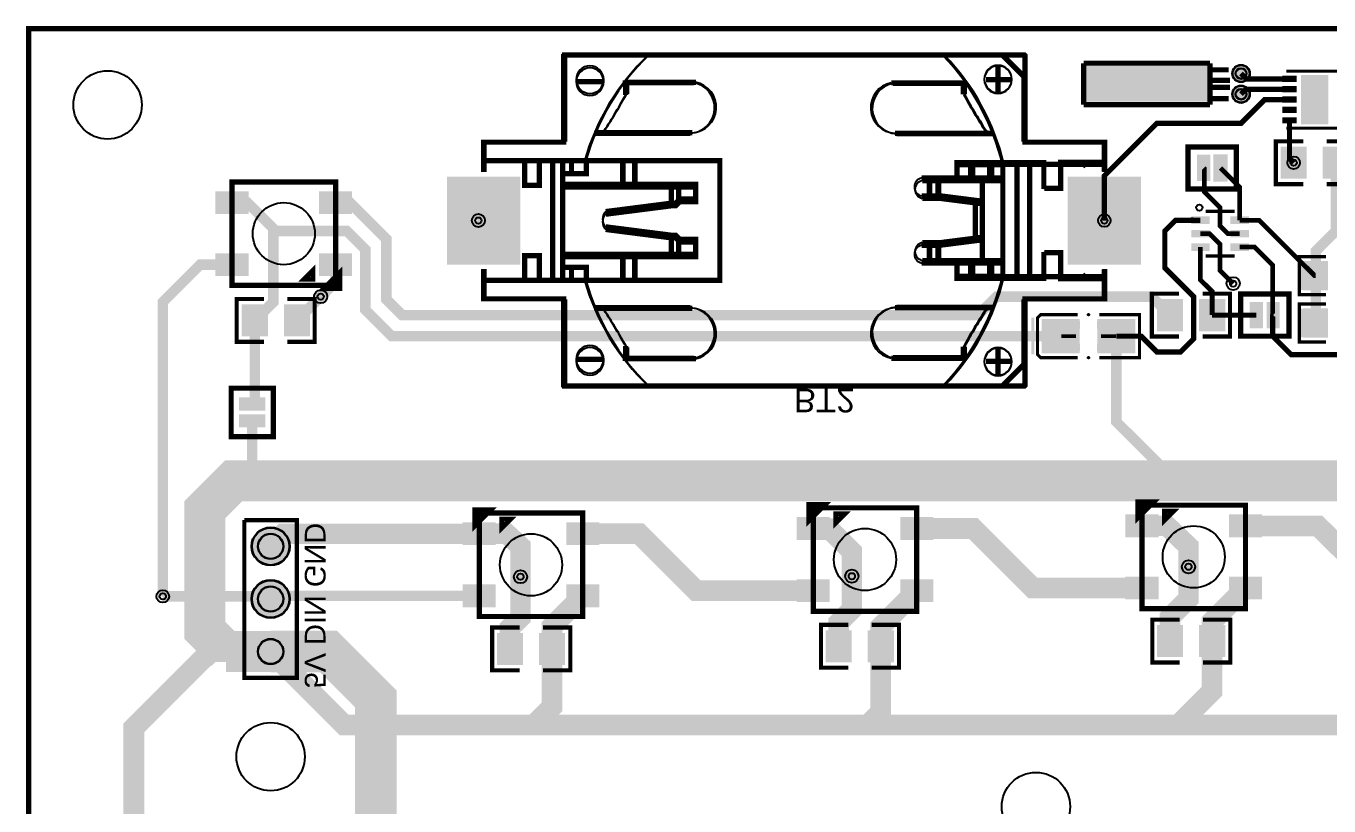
# Model space of a CAD drawing. Extents: x -5 to 8273, y -8273 to 5.
# Drawn here: x -5 to 2472, y -1479 to 5 of the extents above; entities that cross this region are included whole.
import ezdxf

# ---------------------------------------------------------------- set-up
doc = ezdxf.new("R2010")
doc.units = 9
for name, color, linetype, true_color in [('BoardOutLine', 7, 'Continuous', 0xff00ff), ('BottomLayer', 7, 'Continuous', 0x0000ff), ('BottomPasteMaskLayer', 7, 'Continuous', 0x800000), ('BottomSilkLayer', 7, 'Continuous', 0x66cc33), ('BottomSolderMaskLayer', 7, 'Continuous', 0xaa00ff), ('Document', 7, 'Continuous', 0xffffff), ('Hole', 7, 'Continuous', 0x222222), ('Multi-Layer', 7, 'Continuous', 0xc0c0c0), ('TopLayer', 7, 'Continuous', 0xff0000), ('TopPasteMaskLayer', 7, 'Continuous', 0x808080), ('TopSilkLayer', 7, 'Continuous', 0xffcc00), ('TopSolderMaskLayer', 7, 'Continuous', 0x800080)]:
    doc.layers.add(name, color=color, linetype=linetype, true_color=true_color)
doc.styles.get("Standard").update_dxf_attribs({"font": 'arial.ttf'})

msp = doc.modelspace()

# ---------------------------------------------------------------- hatches: boundary and pattern name
at = {"layer": 'BottomLayer'}
for points in [[(796.031999999992, -447.67699999999604), (933.8280000000013, -447.67699999999604), (933.8280000000013, -282.32300000000396), (796.031999999992, -282.32300000000396)], [(1976.1719999999987, -447.67699999999604), (2113.968000000008, -447.67699999999604), (2113.968000000008, -282.32300000000396), (1976.1719999999987, -282.32300000000396)]]:
    msp.add_hatch(color=256, dxfattribs=at).paths.add_polyline_path(points)
at = {"layer": 'BottomPasteMaskLayer'}
for points in [[(796.031999999992, -447.67699999999604), (933.8280000000013, -447.67699999999604), (933.8280000000013, -282.32300000000396), (796.031999999992, -282.32300000000396)], [(1976.1719999999987, -447.67699999999604), (2113.968000000008, -447.67699999999604), (2113.968000000008, -282.32300000000396), (1976.1719999999987, -282.32300000000396)]]:
    msp.add_hatch(color=256, dxfattribs=at).paths.add_polyline_path(points)
at = {"layer": 'BottomSolderMaskLayer'}
for points in [[(2288.252, -85.31999999999971, 1), (2321.748, -85.31999999999971, 1)], [(2288.252, -124.69000000000233, 1), (2321.748, -124.69000000000233, 1)], [(795.0319927428354, -448.67699999999604), (934.8280072571579, -448.67699999999604), (934.8280072571579, -281.32300000000396), (795.0319927428354, -281.32300000000396)], [(1975.1719927428421, -448.67699999999604), (2114.9680072571646, -448.67699999999604), (2114.9680072571646, -281.32300000000396), (1975.1719927428421, -281.32300000000396)], [(423.567, -985, 1), (496.433, -985, 1)], [(423.567, -1085, 1), (496.433, -1085, 1)], [(423.42399999999907, -1216.8748906386681), (423.42399999999907, -1153.1251093613319), (496.57600000000093, -1153.1251093613319), (496.57600000000093, -1216.8748906386681)]]:
    msp.add_hatch(color=256, dxfattribs=at).paths.add_polyline_path(points)
at = {"layer": 'Document'}
for points in [[(2007.7569999999978, -68.97599999999511), (2007.7569999999978, -138.66100000000006), (2240.6300000000047, -138.66100000000006), (2240.6300000000047, -68.97599999999511)], [(2037.1560000000027, -308.35399999999936), (2037.1560000000027, -414.65400000000227), (2052.903999999995, -414.65400000000227), (2052.903999999995, -308.35399999999936), (2048.967000000004, -308.35399999999936)], [(2037.1560000000027, -421.64600000000064), (2037.1560000000027, -315.34599999999773), (2052.903999999995, -315.34599999999773), (2052.903999999995, -421.64600000000064), (2048.967000000004, -421.64600000000064)], [(818.6430000000037, -357.1030000000028), (924.9429999999993, -357.1030000000028), (924.9429999999993, -372.8510000000024), (818.6430000000037, -372.8510000000024), (818.6430000000037, -368.91399999999703)], [(818.6430000000037, -372.8969999999972), (924.9429999999993, -372.8969999999972), (924.9429999999993, -357.1489999999976), (818.6430000000037, -357.1489999999976), (818.6430000000037, -361.08600000000297)], [(1990.1410000000033, -354.15000000000146), (2096.441000000006, -354.15000000000146), (2096.441000000006, -369.89800000000105), (1990.1410000000033, -369.89800000000105), (1990.1410000000033, -365.96100000000297)], [(1990.1410000000033, -375.84999999999854), (2096.441000000006, -375.84999999999854), (2096.441000000006, -360.10199999999895), (1990.1410000000033, -360.10199999999895), (1990.1410000000033, -364.03899999999703)], [(2056.334999999999, -608.6209999999992), (2056.334999999999, -561.3770000000004), (2049.2479999999996, -561.3770000000004), (2049.2479999999996, -608.6209999999992)], [(1963.0270000000019, -588.5420000000013), (1963.0270000000019, -581.4559999999983), (1991.3739999999962, -581.4559999999983), (1991.3739999999962, -588.5420000000013)], [(2066.9649999999965, -588.5420000000013), (2066.9649999999965, -581.4559999999983), (2038.617999999995, -581.4559999999983), (2038.617999999995, -588.5420000000013)]]:
    msp.add_hatch(color=256, dxfattribs=at).paths.add_polyline_path(points)
at = {"layer": 'Multi-Layer'}
for points in [[(2289.252, -85.31999999999971, 1), (2320.748, -85.31999999999971, 1)], [(2289.252, -124.69000000000233, 1), (2320.748, -124.69000000000233, 1)], [(424.567, -985, 1), (495.433, -985, 1)], [(424.567, -1085, 1), (495.433, -1085, 1)], [(424.56700000000274, -1216), (424.56700000000274, -1154), (495.43299999999726, -1154), (495.43299999999726, -1216)]]:
    msp.add_hatch(color=256, dxfattribs=at).paths.add_polyline_path(points)
at = {"layer": 'TopLayer'}
for points in [[(2385.550999999992, -90.11800000000221), (2408.5829999999987, -90.11800000000221), (2408.5829999999987, -101.14199999999983), (2385.550999999992, -101.14199999999983)], [(2470.5910000000003, -89.72400000000198), (2470.5910000000003, -180.27599999999802), (2419.4089999999997, -180.27599999999802), (2419.4089999999997, -89.72400000000198)], [(2385.550999999992, -109.80299999999988), (2408.5829999999987, -109.80299999999988), (2408.5829999999987, -120.8269999999975), (2385.550999999992, -120.8269999999975)], [(2385.550999999992, -129.48799999999756), (2408.5829999999987, -129.48799999999756), (2408.5829999999987, -140.51200000000244), (2385.550999999992, -140.51200000000244)], [(2385.550999999992, -149.1730000000025), (2408.5829999999987, -149.1730000000025), (2408.5829999999987, -160.19700000000012), (2385.550999999992, -160.19700000000012)], [(2385.550999999992, -168.85800000000017), (2408.5829999999987, -168.85800000000017), (2408.5829999999987, -179.8819999999978), (2385.550999999992, -179.8819999999978)], [(2246.5, -290), (2221.5, -290), (2221.5, -240), (2246.5, -240)], [(2278.5, -290), (2253.5, -290), (2253.5, -240), (2278.5, -240)], [(2427.834999999992, -283.54299999999785), (2382.165000000008, -283.54299999999785), (2382.165000000008, -226.45700000000215), (2427.834999999992, -226.45700000000215)], [(2507.834999999992, -283.54299999999785), (2462.165000000008, -283.54299999999785), (2462.165000000008, -226.45700000000215), (2507.834999999992, -226.45700000000215)], [(796.031999999992, -282.32300000000396), (933.8280000000013, -282.32300000000396), (933.8280000000013, -447.67699999999604), (796.031999999992, -447.67699999999604)], [(1976.1719999999987, -282.32300000000396), (2113.968000000008, -282.32300000000396), (2113.968000000008, -447.67699999999604), (1976.1719999999987, -447.67699999999604)], [(357.0749999999971, -311.3000000000029), (416.0749999999971, -311.3000000000029), (416.0749999999971, -350.59999999999854), (357.0749999999971, -350.59999999999854)], [(553.875, -311.3000000000029), (612.9749999999985, -311.3000000000029), (612.9749999999985, -350.59999999999854), (553.875, -350.59999999999854)], [(2211.220000000001, -358.20900000000256), (2211.220000000001, -370.6100000000006), (2244.3310000000056, -370.6100000000006), (2244.3310000000056, -358.20900000000256)], [(2285.6689999999944, -358.20900000000256), (2285.6689999999944, -370.6100000000006), (2318.779999999999, -370.6100000000006), (2318.779999999999, -358.20900000000256)], [(2211.220000000001, -383.79899999999907), (2211.220000000001, -396.20100000000093), (2244.3310000000056, -396.20100000000093), (2244.3310000000056, -383.79899999999907)], [(2285.6689999999944, -383.79899999999907), (2285.6689999999944, -396.20100000000093), (2318.779999999999, -396.20100000000093), (2318.779999999999, -383.79899999999907)], [(2211.220000000001, -409.3899999999994), (2211.220000000001, -421.79099999999744), (2244.3310000000056, -421.79099999999744), (2244.3310000000056, -409.3899999999994)], [(2285.6689999999944, -409.3899999999994), (2285.6689999999944, -421.79099999999744), (2318.779999999999, -421.79099999999744), (2318.779999999999, -409.3899999999994)], [(357.0749999999971, -429.40000000000146), (416.0749999999971, -429.40000000000146), (416.0749999999971, -468.6999999999971), (357.0749999999971, -468.6999999999971)], [(553.875, -429.40000000000146), (612.9749999999985, -429.40000000000146), (612.9749999999985, -468.6999999999971), (553.875, -468.6999999999971)], [(2469.251999999993, -497.10599999999977), (2469.251999999993, -442.89400000000023), (2424.6640000000043, -442.89400000000023), (2424.6640000000043, -497.10599999999977)], [(2147.165000000008, -516.4570000000022), (2192.834999999992, -516.4570000000022), (2192.834999999992, -573.5429999999978), (2147.165000000008, -573.5429999999978)], [(2227.165000000008, -516.4570000000022), (2272.834999999992, -516.4570000000022), (2272.834999999992, -573.5429999999978), (2227.165000000008, -573.5429999999978)], [(2321.5, -520), (2346.5, -520), (2346.5, -570), (2321.5, -570)], [(2353.5, -520), (2378.5, -520), (2378.5, -570), (2353.5, -570)], [(407.1650000000009, -526.4570000000022), (452.8349999999991, -526.4570000000022), (452.8349999999991, -583.5429999999978), (407.1650000000009, -583.5429999999978)], [(487.1650000000009, -526.4570000000022), (532.8349999999991, -526.4570000000022), (532.8349999999991, -583.5429999999978), (487.1650000000009, -583.5429999999978)], [(2469.251999999993, -587.1059999999998), (2469.251999999993, -532.8940000000002), (2424.6640000000043, -532.8940000000002), (2424.6640000000043, -587.1059999999998)], [(1997.278999999995, -616.8890000000029), (1997.278999999995, -553.1089999999967), (1927.0040000000008, -553.1089999999967), (1927.0040000000008, -616.8890000000029)], [(2032.7130000000034, -616.8890000000029), (2032.7130000000034, -553.1089999999967), (2102.9879999999976, -553.1089999999967), (2102.9879999999976, -616.8890000000029)], [(400, -726.5), (400, -701.5), (450, -701.5), (450, -726.5)], [(400, -758.5), (400, -733.5), (450, -733.5), (450, -758.5)], [(1521.125, -970.5999999999985), (1462.0250000000015, -970.5999999999985), (1462.0250000000015, -931.3000000000029), (1521.125, -931.3000000000029)], [(1717.9249999999956, -970.5999999999985), (1658.925000000003, -970.5999999999985), (1658.925000000003, -931.3000000000029), (1717.9249999999956, -931.3000000000029)], [(2146.125, -965.5999999999985), (2087.0250000000015, -965.5999999999985), (2087.0250000000015, -926.3000000000029), (2146.125, -926.3000000000029)], [(2342.9249999999956, -965.5999999999985), (2283.925000000003, -965.5999999999985), (2283.925000000003, -926.3000000000029), (2342.9249999999956, -926.3000000000029)], [(886.125, -980.5999999999985), (827.0250000000015, -980.5999999999985), (827.0250000000015, -941.3000000000029), (886.125, -941.3000000000029)], [(1082.9249999999956, -980.5999999999985), (1023.9250000000029, -980.5999999999985), (1023.9250000000029, -941.3000000000029), (1082.9249999999956, -941.3000000000029)], [(886.125, -1098.699999999997), (827.0250000000015, -1098.699999999997), (827.0250000000015, -1059.4000000000015), (886.125, -1059.4000000000015)], [(1082.9249999999956, -1098.699999999997), (1023.9250000000029, -1098.699999999997), (1023.9250000000029, -1059.4000000000015), (1082.9249999999956, -1059.4000000000015)], [(1521.125, -1088.699999999997), (1462.0250000000015, -1088.699999999997), (1462.0250000000015, -1049.4000000000015), (1521.125, -1049.4000000000015)], [(1717.9249999999956, -1088.699999999997), (1658.925000000003, -1088.699999999997), (1658.925000000003, -1049.4000000000015), (1717.9249999999956, -1049.4000000000015)], [(2146.125, -1083.699999999997), (2087.0250000000015, -1083.699999999997), (2087.0250000000015, -1044.4000000000015), (2146.125, -1044.4000000000015)], [(2342.9249999999956, -1083.699999999997), (2283.925000000003, -1083.699999999997), (2283.925000000003, -1044.4000000000015), (2342.9249999999956, -1044.4000000000015)], [(2192.834999999992, -1193.5429999999978), (2147.165000000008, -1193.5429999999978), (2147.165000000008, -1136.4570000000022), (2192.834999999992, -1136.4570000000022)], [(2272.834999999992, -1193.5429999999978), (2227.165000000008, -1193.5429999999978), (2227.165000000008, -1136.4570000000022), (2272.834999999992, -1136.4570000000022)], [(937.8349999999919, -1208.5429999999978), (892.1650000000081, -1208.5429999999978), (892.1650000000081, -1151.4570000000022), (937.8349999999919, -1151.4570000000022)], [(1017.8349999999919, -1208.5429999999978), (972.1650000000081, -1208.5429999999978), (972.1650000000081, -1151.4570000000022), (1017.8349999999919, -1151.4570000000022)], [(1562.8349999999919, -1203.5429999999978), (1517.1650000000081, -1203.5429999999978), (1517.1650000000081, -1146.4570000000022), (1562.8349999999919, -1146.4570000000022)], [(1642.8349999999919, -1203.5429999999978), (1597.1650000000081, -1203.5429999999978), (1597.1650000000081, -1146.4570000000022), (1642.8349999999919, -1146.4570000000022)]]:
    msp.add_hatch(color=256, dxfattribs=at).paths.add_polyline_path(points)
at = {"layer": 'TopPasteMaskLayer'}
for points in [[(2385.550999999992, -90.11800000000221), (2408.5829999999987, -90.11800000000221), (2408.5829999999987, -101.14199999999983), (2385.550999999992, -101.14199999999983)], [(2470.5910000000003, -89.72400000000198), (2470.5910000000003, -180.27599999999802), (2419.4089999999997, -180.27599999999802), (2419.4089999999997, -89.72400000000198)], [(2385.550999999992, -109.80299999999988), (2408.5829999999987, -109.80299999999988), (2408.5829999999987, -120.8269999999975), (2385.550999999992, -120.8269999999975)], [(2385.550999999992, -129.48799999999756), (2408.5829999999987, -129.48799999999756), (2408.5829999999987, -140.51200000000244), (2385.550999999992, -140.51200000000244)], [(2385.550999999992, -149.1730000000025), (2408.5829999999987, -149.1730000000025), (2408.5829999999987, -160.19700000000012), (2385.550999999992, -160.19700000000012)], [(2385.550999999992, -168.85800000000017), (2408.5829999999987, -168.85800000000017), (2408.5829999999987, -179.8819999999978), (2385.550999999992, -179.8819999999978)], [(2278.5, -290), (2253.5, -290), (2253.5, -240), (2278.5, -240)], [(2427.834999999992, -283.54299999999785), (2382.165000000008, -283.54299999999785), (2382.165000000008, -226.45700000000215), (2427.834999999992, -226.45700000000215)], [(2507.834999999992, -283.54299999999785), (2462.165000000008, -283.54299999999785), (2462.165000000008, -226.45700000000215), (2507.834999999992, -226.45700000000215)], [(796.031999999992, -282.32300000000396), (933.8280000000013, -282.32300000000396), (933.8280000000013, -447.67699999999604), (796.031999999992, -447.67699999999604)], [(1976.1719999999987, -282.32300000000396), (2113.968000000008, -282.32300000000396), (2113.968000000008, -447.67699999999604), (1976.1719999999987, -447.67699999999604)], [(357.0749999999971, -311.3000000000029), (416.0749999999971, -311.3000000000029), (416.0749999999971, -350.59999999999854), (357.0749999999971, -350.59999999999854)], [(553.875, -311.3000000000029), (612.9749999999985, -311.3000000000029), (612.9749999999985, -350.59999999999854), (553.875, -350.59999999999854)], [(2211.220000000001, -358.20900000000256), (2211.220000000001, -370.6100000000006), (2244.3310000000056, -370.6100000000006), (2244.3310000000056, -358.20900000000256)], [(2285.6689999999944, -358.20900000000256), (2285.6689999999944, -370.6100000000006), (2318.779999999999, -370.6100000000006), (2318.779999999999, -358.20900000000256)], [(2211.220000000001, -383.79899999999907), (2211.220000000001, -396.20100000000093), (2244.3310000000056, -396.20100000000093), (2244.3310000000056, -383.79899999999907)], [(2285.6689999999944, -383.79899999999907), (2285.6689999999944, -396.20100000000093), (2318.779999999999, -396.20100000000093), (2318.779999999999, -383.79899999999907)], [(2211.220000000001, -409.3899999999994), (2211.220000000001, -421.79099999999744), (2244.3310000000056, -421.79099999999744), (2244.3310000000056, -409.3899999999994)], [(2285.6689999999944, -409.3899999999994), (2285.6689999999944, -421.79099999999744), (2318.779999999999, -421.79099999999744), (2318.779999999999, -409.3899999999994)], [(357.0749999999971, -429.40000000000146), (416.0749999999971, -429.40000000000146), (416.0749999999971, -468.6999999999971), (357.0749999999971, -468.6999999999971)], [(553.875, -429.40000000000146), (612.9749999999985, -429.40000000000146), (612.9749999999985, -468.6999999999971), (553.875, -468.6999999999971)], [(2418.0699999999997, -495.1970000000001), (2418.0699999999997, -444.80399999999645), (2420.038999999997, -442.8349999999991), (2465.3150000000023, -442.8349999999991), (2467.282999999996, -444.80399999999645), (2467.4809999999998, -460.9470000000001), (2449.7639999999956, -460.9470000000001), (2449.7639999999956, -478.66300000000047), (2467.0869999999995, -478.66300000000047), (2467.282999999996, -495.1970000000001), (2465.3150000000023, -497.1660000000047), (2420.038999999997, -497.1660000000047)], [(2147.165000000008, -516.4570000000022), (2192.834999999992, -516.4570000000022), (2192.834999999992, -573.5429999999978), (2147.165000000008, -573.5429999999978)], [(2227.165000000008, -516.4570000000022), (2272.834999999992, -516.4570000000022), (2272.834999999992, -573.5429999999978), (2227.165000000008, -573.5429999999978)], [(407.1650000000009, -526.4570000000022), (452.8349999999991, -526.4570000000022), (452.8349999999991, -583.5429999999978), (407.1650000000009, -583.5429999999978)], [(487.1650000000009, -526.4570000000022), (532.8349999999991, -526.4570000000022), (532.8349999999991, -583.5429999999978), (487.1650000000009, -583.5429999999978)], [(2418.0699999999997, -585.1970000000001), (2418.0699999999997, -534.8039999999964), (2420.038999999997, -532.8349999999991), (2465.3150000000023, -532.8349999999991), (2467.282999999996, -534.8039999999964), (2467.4809999999998, -550.9470000000001), (2449.7639999999956, -550.9470000000001), (2449.7639999999956, -568.6630000000005), (2467.0869999999995, -568.6630000000005), (2467.282999999996, -585.1970000000001), (2465.3150000000023, -587.1660000000047), (2420.038999999997, -587.1660000000047)], [(1999.0499999999956, -612.9530000000013), (1999.0499999999956, -599.7799999999988), (1995.1129999999976, -595.8430000000008), (1977.3220000000001, -595.8430000000008), (1973.3849999999948, -591.9060000000027), (1973.3849999999948, -578.0939999999973), (1977.3220000000001, -574.1569999999992), (1995.1129999999976, -574.1569999999992), (1999.0499999999956, -570.2200000000012), (1999.0499999999956, -557.0469999999987), (1995.1129999999976, -553.1100000000006), (1930.9400000000023, -553.1100000000006), (1927.0030000000042, -557.0469999999987), (1927.0030000000042, -612.9530000000013), (1930.9400000000023, -616.8899999999994), (1995.1129999999976, -616.8899999999994)], [(2030.9400000000023, -612.9530000000013), (2030.9400000000023, -599.7799999999988), (2034.8769999999931, -595.8430000000008), (2052.668000000005, -595.8430000000008), (2056.604999999996, -591.9060000000027), (2056.604999999996, -578.0939999999973), (2052.668000000005, -574.1569999999992), (2034.8769999999931, -574.1569999999992), (2030.9400000000023, -570.2200000000012), (2030.9400000000023, -557.0469999999987), (2034.8769999999931, -553.1100000000006), (2099.0499999999956, -553.1100000000006), (2102.987000000001, -557.0469999999987), (2102.987000000001, -612.9530000000013), (2099.0499999999956, -616.8899999999994), (2034.8769999999931, -616.8899999999994)], [(1521.125, -970.5999999999985), (1462.0250000000015, -970.5999999999985), (1462.0250000000015, -931.3000000000029), (1521.125, -931.3000000000029)], [(1717.9249999999956, -970.5999999999985), (1658.925000000003, -970.5999999999985), (1658.925000000003, -931.3000000000029), (1717.9249999999956, -931.3000000000029)], [(2146.125, -965.5999999999985), (2087.0250000000015, -965.5999999999985), (2087.0250000000015, -926.3000000000029), (2146.125, -926.3000000000029)], [(2342.9249999999956, -965.5999999999985), (2283.925000000003, -965.5999999999985), (2283.925000000003, -926.3000000000029), (2342.9249999999956, -926.3000000000029)], [(886.125, -980.5999999999985), (827.0250000000015, -980.5999999999985), (827.0250000000015, -941.3000000000029), (886.125, -941.3000000000029)], [(1082.9249999999956, -980.5999999999985), (1023.9250000000029, -980.5999999999985), (1023.9250000000029, -941.3000000000029), (1082.9249999999956, -941.3000000000029)], [(886.125, -1098.699999999997), (827.0250000000015, -1098.699999999997), (827.0250000000015, -1059.4000000000015), (886.125, -1059.4000000000015)], [(1082.9249999999956, -1098.699999999997), (1023.9250000000029, -1098.699999999997), (1023.9250000000029, -1059.4000000000015), (1082.9249999999956, -1059.4000000000015)], [(1521.125, -1088.699999999997), (1462.0250000000015, -1088.699999999997), (1462.0250000000015, -1049.4000000000015), (1521.125, -1049.4000000000015)], [(1717.9249999999956, -1088.699999999997), (1658.925000000003, -1088.699999999997), (1658.925000000003, -1049.4000000000015), (1717.9249999999956, -1049.4000000000015)], [(2146.125, -1083.699999999997), (2087.0250000000015, -1083.699999999997), (2087.0250000000015, -1044.4000000000015), (2146.125, -1044.4000000000015)], [(2342.9249999999956, -1083.699999999997), (2283.925000000003, -1083.699999999997), (2283.925000000003, -1044.4000000000015), (2342.9249999999956, -1044.4000000000015)], [(2192.834999999992, -1193.5429999999978), (2147.165000000008, -1193.5429999999978), (2147.165000000008, -1136.4570000000022), (2192.834999999992, -1136.4570000000022)], [(2272.834999999992, -1193.5429999999978), (2227.165000000008, -1193.5429999999978), (2227.165000000008, -1136.4570000000022), (2272.834999999992, -1136.4570000000022)], [(937.8349999999919, -1208.5429999999978), (892.1650000000081, -1208.5429999999978), (892.1650000000081, -1151.4570000000022), (937.8349999999919, -1151.4570000000022)], [(1017.8349999999919, -1208.5429999999978), (972.1650000000081, -1208.5429999999978), (972.1650000000081, -1151.4570000000022), (1017.8349999999919, -1151.4570000000022)], [(1562.8349999999919, -1203.5429999999978), (1517.1650000000081, -1203.5429999999978), (1517.1650000000081, -1146.4570000000022), (1562.8349999999919, -1146.4570000000022)], [(1642.8349999999919, -1203.5429999999978), (1597.1650000000081, -1203.5429999999978), (1597.1650000000081, -1146.4570000000022), (1642.8349999999919, -1146.4570000000022)]]:
    msp.add_hatch(color=256, dxfattribs=at).paths.add_polyline_path(points)
at = {"layer": 'TopSilkLayer'}
msp.add_hatch(color=256, dxfattribs=at).paths.add_polyline_path([(1912.0040000000008, -619.8889999999956), (1912.0040000000008, -550.109000000004), (1906.0040000000008, -550.109000000004), (1906.0040000000008, -619.8889999999956)])
at = {"layer": 'TopSolderMaskLayer'}
for points in [[(2288.252, -85.31999999999971, 1), (2321.748, -85.31999999999971, 1)], [(2383.4611959361355, -89.6393408015283), (2410.671715529752, -89.6393408015283), (2410.671715529752, -101.62065919846646), (2383.4611959361355, -101.62065919846646)], [(2471.156228434811, -87.95474969227507), (2471.156228434811, -182.04525030772493), (2418.843771565189, -182.04525030772493), (2418.843771565189, -87.95474969227507)], [(2288.252, -124.69000000000233, 1), (2321.748, -124.69000000000233, 1)], [(2383.4611959361355, -109.3239066041424), (2410.671715529752, -109.3239066041424), (2410.671715529752, -121.30522500108054), (2383.4611959361355, -121.30522500108054)], [(2383.4611959361355, -129.00934080153093), (2410.671715529752, -129.00934080153093), (2410.671715529752, -140.99065919846907), (2383.4611959361355, -140.99065919846907)], [(2383.4611959361355, -148.693906604145), (2410.671715529752, -148.693906604145), (2410.671715529752, -160.67522500108316), (2383.4611959361355, -160.67522500108316)], [(2383.4611959361355, -168.37934080153354), (2410.671715529752, -168.37934080153354), (2410.671715529752, -180.3606591984717), (2383.4611959361355, -180.3606591984717)], [(2279.5000000000073, -291), (2252.5, -291), (2252.5, -239), (2279.5000000000073, -239)], [(2429.834999999992, -285.5429649657526), (2380.165000000008, -285.5429649657526), (2380.165000000008, -224.45703503424738), (2429.834999999992, -224.45703503424738)], [(2509.834999999992, -285.5429649657526), (2460.165000000008, -285.5429649657526), (2460.165000000008, -224.45703503424738), (2509.834999999992, -224.45703503424738)], [(795.0319927428354, -281.32300000000396), (934.8280072571579, -281.32300000000396), (934.8280072571579, -448.67699999999604), (795.0319927428354, -448.67699999999604)], [(1975.1719927428421, -281.32300000000396), (2114.9680072571646, -281.32300000000396), (2114.9680072571646, -448.67699999999604), (1975.1719927428421, -448.67699999999604)], [(355.07652400304505, -309.3035560071148), (418.072798662266, -309.3035560071148), (418.072798662266, -352.59644399288663), (355.07652400304505, -352.59644399288663)], [(551.8738146642936, -309.3035560071148), (614.9768626703881, -309.3035560071148), (614.9768626703881, -352.59644399288663), (551.8738146642936, -352.59644399288663)], [(2210.2196979764412, -357.20900000000256), (2210.2196979764412, -371.6098387356906), (2245.3307583811547, -371.6098387356906), (2245.3307583811547, -357.20900000000256)], [(2284.6692416188453, -357.20900000000256), (2284.6692416188453, -371.6098387356906), (2319.7803020235588, -371.6098387356906), (2319.7803020235588, -357.20900000000256)], [(2210.2196979764412, -382.79899999999907), (2210.2196979764412, -397.20100000000093), (2245.3307583811547, -397.20100000000093), (2245.3307583811547, -382.79899999999907)], [(2284.6692416188453, -382.79899999999907), (2284.6692416188453, -397.20100000000093), (2319.7803020235588, -397.20100000000093), (2319.7803020235588, -382.79899999999907)], [(2210.2196979764412, -408.3901612643094), (2210.2196979764412, -422.79099999999744), (2245.3307583811547, -422.79099999999744), (2245.3307583811547, -408.3901612643094)], [(2284.6692416188453, -408.3901612643094), (2284.6692416188453, -422.79099999999744), (2319.7803020235588, -422.79099999999744), (2319.7803020235588, -408.3901612643094)], [(355.07652400304505, -427.40355600711337), (418.072798662266, -427.40355600711337), (418.072798662266, -470.6964439928852), (355.07652400304505, -470.6964439928852)], [(551.8738146642936, -427.40355600711337), (614.9768626703881, -427.40355600711337), (614.9768626703881, -470.6964439928852), (551.8738146642936, -470.6964439928852)], [(2470.251910289764, -498.1059815542394), (2470.251910289764, -441.8940184457606), (2423.663910289768, -441.8940184457606), (2423.663910289768, -498.1059815542394)], [(2145.165000000008, -514.4570350342474), (2194.834999999992, -514.4570350342474), (2194.834999999992, -575.5429649657526), (2145.165000000008, -575.5429649657526)], [(2225.165000000008, -514.4570350342474), (2274.834999999992, -514.4570350342474), (2274.834999999992, -575.5429649657526), (2225.165000000008, -575.5429649657526)], [(405.1650000000009, -524.4570350342474), (454.8349999999991, -524.4570350342474), (454.8349999999991, -585.5429649657526), (405.1650000000009, -585.5429649657526)], [(485.1650000000009, -524.4570350342474), (534.8349999999991, -524.4570350342474), (534.8349999999991, -585.5429649657526), (485.1650000000009, -585.5429649657526)], [(2470.251910289764, -588.1059815542394), (2470.251910289764, -531.8940184457606), (2423.663910289768, -531.8940184457606), (2423.663910289768, -588.1059815542394)], [(1998.2790284592193, -617.8889686422117), (1998.2790284592193, -552.1089686422056), (1926.0040569184348, -552.1089686422056), (1926.0040569184348, -617.8889686422117)], [(2031.7130284592276, -617.8889686422117), (2031.7130284592276, -552.1089686422056), (2103.9879999999976, -552.1089686422056), (2103.9879999999976, -617.8889686422117)], [(888.1261853357064, -982.5964439928866), (825.0231373296119, -982.5964439928866), (825.0231373296119, -939.3035560071148), (888.1261853357064, -939.3035560071148)], [(1084.9234759969477, -982.5964439928866), (1021.9272013377413, -982.5964439928866), (1021.9272013377413, -939.3035560071148), (1084.9234759969477, -939.3035560071148)], [(1523.1261853357064, -972.5964439928866), (1460.023137329612, -972.5964439928866), (1460.023137329612, -929.3035560071148), (1523.1261853357064, -929.3035560071148)], [(1719.9234759969477, -972.5964439928866), (1656.9272013377413, -972.5964439928866), (1656.9272013377413, -929.3035560071148), (1719.9234759969477, -929.3035560071148)], [(2148.1261853357064, -967.5964439928866), (2085.023137329612, -967.5964439928866), (2085.023137329612, -924.3035560071148), (2148.1261853357064, -924.3035560071148)], [(2344.9227986622573, -967.5964439928866), (2281.926524003051, -967.5964439928866), (2281.926524003051, -924.3035560071148), (2344.9227986622573, -924.3035560071148)], [(423.567, -985, 1), (496.433, -985, 1)], [(423.567, -1085, 1), (496.433, -1085, 1)], [(888.1261853357064, -1100.6964439928852), (825.0231373296119, -1100.6964439928852), (825.0231373296119, -1057.4035560071134), (888.1261853357064, -1057.4035560071134)], [(1084.9234759969477, -1100.6964439928852), (1021.9272013377413, -1100.6964439928852), (1021.9272013377413, -1057.4035560071134), (1084.9234759969477, -1057.4035560071134)], [(1523.1261853357064, -1090.6964439928852), (1460.023137329612, -1090.6964439928852), (1460.023137329612, -1047.4035560071134), (1523.1261853357064, -1047.4035560071134)], [(1719.9234759969477, -1090.6964439928852), (1656.9272013377413, -1090.6964439928852), (1656.9272013377413, -1047.4035560071134), (1719.9234759969477, -1047.4035560071134)], [(2148.1261853357064, -1085.6964439928852), (2085.023137329612, -1085.6964439928852), (2085.023137329612, -1042.4035560071134), (2148.1261853357064, -1042.4035560071134)], [(2344.9227986622573, -1085.6964439928852), (2281.926524003051, -1085.6964439928852), (2281.926524003051, -1042.4035560071134), (2344.9227986622573, -1042.4035560071134)], [(2194.834999999992, -1195.5429649657526), (2145.165000000008, -1195.5429649657526), (2145.165000000008, -1134.4570350342474), (2194.834999999992, -1134.4570350342474)], [(2274.834999999992, -1195.5429649657526), (2225.165000000008, -1195.5429649657526), (2225.165000000008, -1134.4570350342474), (2274.834999999992, -1134.4570350342474)], [(423.42399999999907, -1216.8748906386681), (423.42399999999907, -1153.1251093613319), (496.57600000000093, -1153.1251093613319), (496.57600000000093, -1216.8748906386681)], [(939.8349999999919, -1210.5429649657526), (890.1650000000081, -1210.5429649657526), (890.1650000000081, -1149.4570350342474), (939.8349999999919, -1149.4570350342474)], [(1019.8349999999919, -1210.5429649657526), (970.1650000000081, -1210.5429649657526), (970.1650000000081, -1149.4570350342474), (1019.8349999999919, -1149.4570350342474)], [(1564.8349999999919, -1205.5429649657526), (1515.1650000000081, -1205.5429649657526), (1515.1650000000081, -1144.4570350342474), (1564.8349999999919, -1144.4570350342474)], [(1644.8349999999919, -1205.5429649657526), (1595.1650000000081, -1205.5429649657526), (1595.1650000000081, -1144.4570350342474), (1644.8349999999919, -1144.4570350342474)]]:
    msp.add_hatch(color=256, dxfattribs=at).paths.add_polyline_path(points)

# ---------------------------------------------------------------- linework, layer by layer
at = {"layer": 'BoardOutLine', "const_width": 10}
msp.add_lwpolyline([(0, 0), (8267.700000000004, 0), (8267.700000000004, -8267.700000000004), (0, -8267.700000000004), (0, 0)], close=True, dxfattribs=at)
at = {"layer": 'BottomLayer'}
for points, const_width in [([(460, -1085), (455, -1080), (255, -1080)], 20), ([(460, -1185), (570, -1185), (660, -1275), (660, -1750), (550, -1860), (465, -1860)], 78.74)]:
    msp.add_lwpolyline(points, dxfattribs=dict(at, const_width=const_width))
at = {"layer": 'BottomSilkLayer', "const_width": 10}
for points in [[(2045, -272), (2045, -216), (1894, -216), (1894, -51), (1893, -50), (1018.9839999999967, -50), (1018.9839999999967, -215)], [(1843, -72), (1843, -122)], [(1269, -102), (1133, -102)], [(1137, -101), (1137, -124)], [(1776, -103), (1640, -103)], [(1777, -102), (1777, -125)], [(1869, -97), (1820, -97)], [(1262, -198), (1077, -198)], [(1832, -199), (1647, -199)], [(1018.9839999999967, -216), (865, -216), (865, -273)], [(865, -250), (866, -251), (945, -251), (970, -251), (985, -251), (1312, -251), (1314, -253), (1314, -479), (986, -479), (971, -479), (971, -432), (943.1889999999985, -431.9290000000037), (943.1889999999985, -479.1730000000025), (867, -479), (866, -480)], [(1032, -251), (1032, -274)], [(996, -255), (996, -476)], [(1015, -253), (1015, -479)], [(1060, -254.8199999999997), (1060, -276), (1015, -276)], [(1129, -254), (1129, -299)], [(1152, -254), (1152, -299)], [(1930, -425), (1930, -475), (1852, -475), (1852, -259), (1765, -259), (1765, -289)], [(1848, -289), (1791, -289), (1791, -260)], [(1827, -261), (1827, -289)], [(2043.9360000000015, -257.9360000000015), (1852, -257.9360000000015)], [(1879, -259), (1879, -475)], [(1903, -260), (1903, -473)], [(1097, -353), (1222, -337), (1230, -337), (1238, -329), (1268, -329), (1268, -321), (1268, -301), (1016, -301)], [(1222, -302), (1222, -337)], [(1236, -301), (1236, -331)], [(1813, -292), (1813, -446), (1698, -446)], [(1814, -289), (1699, -289)], [(1713, -289), (1713, -323), (1733.813000000002, -323), (1811.8729999999923, -332.99199999999837)], [(1730, -289), (1730, -323)], [(1713, -323), (1699, -323)], [(1800, -331.3439999999973), (1800, -402)], [(1097, -382), (1222, -398), (1230, -398), (1238, -406), (1268, -406), (1268, -414), (1268, -434), (1016, -434)], [(1222, -398), (1222, -433)], [(1236, -404), (1236, -434)], [(1712, -412), (1698, -412)], [(1729, -446), (1729, -412), (1712, -412), (1712, -446)], [(1810.8729999999996, -402.00800000000163), (1727.2430000000022, -412.7129999999961)], [(2046, -476), (1962, -476), (1962, -426), (1931, -426)], [(1130, -434), (1130, -479)], [(1153, -434), (1153, -479)], [(1765, -448), (1765, -475), (1795, -475), (1795, -446), (1852, -446)], [(1831, -447), (1831, -475)], [(1892.0160000000033, -515), (1892.0160000000033, -638.9839999999967), (1851, -680), (1018, -680), (1017, -679), (1017, -514), (866, -514), (866, -457)], [(1060, -475.1800000000003), (1060, -454), (1015, -454)], [(1032, -456), (1032, -479)], [(1852, -475), (1795, -475)], [(2046, -457), (2046, -514), (1892.0160000000033, -514)], [(1258, -531), (1075, -531)], [(1835, -530), (1650, -530)], [(1135, -604), (1135, -627), (1129, -627), (1265, -627)], [(1779, -605), (1779, -628)], [(1093, -629), (1042, -629)], [(1779, -626), (1643, -626)]]:
    msp.add_lwpolyline(points, dxfattribs=at)
at = {"layer": 'BottomSilkLayer'}
for centre, radius, start, end in [((1067.050000000003, -97.02819400576846), 26.173000000000002, 270.54728776602985, 269.45271223396986), ((1490.5076941396546, -371.9051182504991), 447.70809999999994, 134.33962308117944, 164.06654997205956), ((1415.5577369117163, -361.56040647011105), 447.70809999999994, 13.387501451287449, 43.74369514637857), ((1843.050000000003, -97.02819400576846), 26.173000000000002, 270.54728776603986, 269.4527122339599), ((1258.7275738448443, -149.57909392618603), 48.474199999999996, 272.6869585119914, 78.97216843832679), ((1649.272426155192, -150.5790939261933), 48.474199999999996, 101.02783156169585, 267.3130414879862), ((140.9062467690528, 426.6250019473955), 1138.1523, 326.7750498671296, 331.06687086271427), ((2773.0937532309035, 425.6250019474537), 1138.1523, 208.93312913728926, 213.2249501328743), ((1851.0657242902453, -260.83479985275335), 2.9349999999999996, 358.72708668293296, 89.33086945486681), ((1878, -259.0000000000073), 1, 0, 90), ((1901, -260), 2, 0, 90), ((2008.0000000000146, -265), 2, 90, 180), ((2043.9362163101032, -258.96378368989826), 1.0644, 358.05012936001725, 91.9498706397459), ((1702.319192823561, -306), 17.320999999999998, 101.04782195657384, 258.95217804342616), ((1852.0000000000073, -287), 2, 179.9999999999218, 270), ((1111.5000047313806, -367.5), 20.506099999999996, 135.00000934786848, 224.99999065213152), ((1701.3191928235683, -429), 17.320999999999998, 101.04782195657384, 258.95217804342616), ((1931, -425), 1, 180.00000000005213, 270), ((1487.4520566308493, -356.45407211255224), 447.70809999999994, 195.8191338411537, 226.27549527635153), ((1418.457736911725, -369.33959352988313), 447.70809999999994, 316.25630485362115, 346.61249854871176), ((1855.9999999999927, -473), 2, 180.00000000005213, 270), ((138.906246769031, -1154.6250019473664), 1138.1523, 28.933129137284084, 33.22495013286896), ((1255.727573844808, -579.4209060738067), 48.474199999999996, 281.02783156169585, 87.31304148798624), ((1652.2724261551848, -578.420906073814), 48.474199999999996, 92.68695851201375, 258.9721684383041), ((2775.093753230911, -1155.6250019474537), 1138.1523, 146.77504986712574, 151.0668708627108), ((1067.050000000003, -629.0281940057612), 26.173000000000002, 270.54728776602985, 269.45271223396986), ((1843.050000000003, -634.0281940057612), 26.173000000000002, 270.54728776603986, 269.4527122339599)]:
    msp.add_arc(centre, radius, start, end, dxfattribs=at)
at = {"layer": 'BottomSolderMaskLayer'}
for centre, radius in [((2305, -85.31999999999971), 16.747999999999998), ((2305, -85.31700000000274), 10.4680317500635), ((2305, -124.69000000000233), 16.747999999999998), ((2305, -124.68099999999686), 10.4680317500635), ((460, -985), 36.433), ((460, -985), 24.288666666666668), ((460, -1085), 36.433), ((460, -1085), 24.288666666666668), ((460, -1185), 24.384)]:
    msp.add_circle(centre, radius, dxfattribs=at)
at = {"layer": 'Document'}
for centre, radius in [((2382.010000000002, -95.63000000000466), 2.9499999999999997), ((2211.850000000006, -364.4099999999962), 3.9400000000000004)]:
    msp.add_circle(centre, radius, dxfattribs=at)
at = {"layer": 'Hole'}
for centre in [(2405, -255), (855, -365), (2045.0699999999924, -365), (2290, -485), (555.1800000000003, -509.8199999999997), (935, -1042.739999999998), (1565, -1041.739999999998), (2205, -1023.739999999998), (255, -1080)]:
    msp.add_circle(centre, 6, dxfattribs=at)
at = {"layer": 'Multi-Layer'}
for centre, radius in [((2305, -85.31999999999971), 15.748), ((150, -145), 64.961), ((2305, -85.31700000000274), 9.843), ((2305, -124.69000000000233), 15.748), ((2305, -124.68099999999686), 9.843), ((2405, -255), 12.008000000000001), ((855, -365), 12.5), ((2045.0699999999924, -365), 12.008000000000001), ((2290, -485), 12.5), ((555.1800000000003, -509.8199999999997), 12.5), ((460, -985), 35.433), ((460, -985), 23.622), ((2205, -1023.739999999998), 12.5), ((935, -1042.739999999998), 12.5), ((1565, -1041.739999999998), 12.5), ((460, -1085), 35.433), ((460, -1085), 23.622), ((255, -1080), 12.008000000000001), ((460, -1185), 23.622), ((460, -1385), 64.961), ((1915, -1480), 64.961)]:
    msp.add_circle(centre, radius, dxfattribs=at)
at = {"layer": 'TopLayer'}
for points, const_width in [([(2397.070000000007, -95.63000000000466), (2315.3099999999977, -95.63000000000466), (2305, -85.31999999999971)], 10), ([(2397.070000000007, -115.31999999999971), (2314.3699999999953, -115.31999999999971), (2305, -124.69000000000233)], 10), ([(2045.0699999999924, -365), (2045.0699999999924, -279.9300000000003), (2145, -180), (2305, -180), (2350, -135), (2397.070000000007, -135)], 10), ([(2397.070000000007, -174.36999999999534), (2397.070000000007, -247.0699999999997), (2405, -255)], 10), ([(2446.948000000004, -470), (2446.948000000004, -423.04899999999907), (2485, -384.9979999999996), (2485, -255)], 19.685), ([(2302.220000000001, -390), (2280, -390), (2265, -375), (2265, -340), (2235, -310), (2235, -266), (2234, -265)], 9), ([(2302.220000000001, -364.4099999999962), (2302.220000000001, -301.22000000000116), (2266, -265)], 9), ([(386.58000000000175, -330.9499999999971), (415.9499999999971, -330.9499999999971), (465, -380), (465, -520), (430, -555)], 20), ([(1962.1399999999994, -585), (690, -585), (640, -535), (640, -420), (605, -385), (470, -385), (415.9499999999971, -330.9499999999971)], 20), ([(583.4199999999983, -330.9499999999971), (610.9499999999971, -330.9499999999971), (680, -400), (680, -515), (710, -545), (1805, -545), (1840, -510), (2135, -510), (2170, -545)], 20), ([(2067.9000000000015, -585), (2115, -585), (2145, -615), (2190, -615), (2215, -590), (2215, -510), (2160, -455), (2160, -385), (2180.590000000004, -364.4099999999962), (2227.779999999999, -364.4099999999962)], 10), ([(2446.959999999999, -470), (2445, -470), (2339.409999999996, -364.4099999999962), (2302.220000000001, -364.4099999999962)], 9), ([(2227.779999999999, -390), (2245, -390), (2265, -410), (2265, -460), (2290, -485)], 9), ([(2227.779999999999, -415.5900000000038), (2227.779999999999, -477.77999999999884), (2250, -500), (2250, -545)], 9), ([(2302.220000000001, -415.5900000000038), (2330.590000000004, -415.5900000000038), (2365, -450), (2365, -544), (2366, -545)], 9), ([(255, -1080), (255, -1015), (255, -520), (325.9499999999971, -449.0500000000029), (386.58000000000175, -449.0500000000029)], 20), ([(583.4199999999983, -449.0500000000029), (583.4199999999983, -481.58000000000175), (555.1830000000045, -509.81699999999546)], 20), ([(2446.948000000004, -470), (2446.948000000004, -559.9979999999996), (2446.949999999997, -560)], 19.685), ([(555.1830000000045, -509.81699999999546), (510, -555)], 20), ([(2334, -545), (2250, -545)], 10), ([(2874, -540), (2874, -576), (2830, -620), (2400, -620), (2365, -585), (2365, -546), (2366, -545)], 10), ([(425, -714), (430, -709), (430, -555)], 20), ([(2067.8499999999985, -585), (2067.8499999999985, -747.887999999999), (2179.9619999999995, -860)], 20), ([(425, -746), (425, -860)], 20), ([(840, -860), (390, -860), (335, -915), (335, -1144.7099999999991), (375.2900000000009, -1185)], 78), ([(5495, -860), (840, -860)], 78), ([(1053.4270000000033, -960.9520000000048), (1160.9519999999975, -960.9520000000048), (1269.0520000000033, -1069.0520000000033), (1491.5769999999975, -1069.0520000000033)], 39.37), ([(1565, -1041.7379999999976), (1565, -995), (1520.9000000000015, -950.9000000000015), (1491.5999999999985, -950.9000000000015)], 39), ([(1688.4270000000033, -950.9520000000048), (1795.9519999999975, -950.9520000000048), (1909.0520000000033, -1064.0520000000033), (2116.5769999999975, -1064.0520000000033)], 39.37), ([(2205, -1023.7379999999976), (2205, -985), (2164, -945.9000000000015), (2116.5999999999985, -945.9000000000015)], 39), ([(2313.4000000000015, -946), (2451, -946), (2565.9000000000015, -1059.0999999999985), (2781.5999999999985, -1059.0999999999985)], 39.37), ([(460, -985), (484.0500000000029, -960.9499999999971), (856.5800000000017, -960.9499999999971)], 39), ([(935, -1042.7379999999976), (935, -985), (909, -960.9000000000015), (856.5999999999985, -960.9000000000015)], 39), ([(2170, -1165), (2170, -1120), (2205, -1085), (2205, -1023.7379999999976)], 39), ([(915, -1180), (915, -1140), (935, -1120), (935, -1042.7379999999976)], 39), ([(1540, -1175), (1540, -1130), (1565, -1105), (1565, -1041.7379999999976)], 39), ([(1053.4279999999999, -1079.0529999999999), (995, -1137.4800000000032), (995, -1180)], 39.37), ([(1620, -1175), (1620, -1137.4800000000032), (1688.4279999999999, -1069.0529999999999)], 39.37), ([(2250, -1165), (2250, -1127.4800000000032), (2313.428, -1064.0529999999999)], 39.37), ([(856.5800000000017, -1079.050000000003), (465.9499999999971, -1079.050000000003), (460, -1085)], 20), ([(375.2900000000009, -1185), (460, -1185)], 78), ([(995, -1180), (995, -1290), (960, -1325), (600, -1325), (460, -1185)], 39.37), ([(960, -1325), (1595, -1325), (1620, -1300), (1620, -1175)], 39.37), ([(1595, -1325), (2185, -1325), (2250, -1260), (2250, -1165)], 39.37), ([(2185, -1325), (2840, -1325), (2915, -1250), (2915, -1160)], 39.37), ([(445, -2560), (310, -2560), (200, -2450), (200, -1330), (345, -1185), (460, -1185)], 40)]:
    msp.add_lwpolyline(points, dxfattribs=dict(at, const_width=const_width))
at = {"layer": 'TopSilkLayer'}
for points, const_width in [([(1892.0160000000033, -215), (1892.0160000000033, -91.01600000000326), (1851, -50), (1018, -50), (1017, -51), (1017, -216), (866, -216), (866, -273)], 10), ([(2245.9449999999997, -65.63500000000204), (2005.786, -65.63500000000204)], 10), ([(2005.786, -144.375), (2005.786, -65.63500000000204)], 10), ([(2245.9449999999997, -65.63500000000204), (2245.9449999999997, -144.375)], 10), ([(2245.9449999999997, -78.26699999999983), (2281.178, -78.26699999999983)], 10), ([(1093, -101), (1042, -101)], 10), ([(1135, -126), (1135, -103), (1129, -103), (1265, -103)], 10), ([(1779, -104), (1643, -104)], 10), ([(1779, -125), (1779, -102)], 10), ([(2245.9449999999997, -98.26699999999983), (2283.809000000001, -98.26699999999983)], 10), ([(2390.819000000003, -80.81900000000314), (2499.180999999997, -80.81900000000314)], 6), ([(2245.9449999999997, -111.78500000000349), (2283.7819999999992, -111.78500000000349)], 10), ([(2245.9449999999997, -144.375), (2005.786, -144.375)], 10), ([(2245.9449999999997, -133.26699999999983), (2281.6860000000015, -133.26699999999983)], 10), ([(1258, -199), (1075, -199)], 10), ([(1835, -200), (1650, -200)], 10), ([(2390.819000000003, -189.18099999999686), (2499.180999999997, -189.18099999999686)], 6), ([(2046, -273), (2046, -216), (1892.0160000000033, -216)], 10), ([(2423.159999999996, -214.26000000000204), (2371.189999999995, -214.26000000000204), (2371.189999999995, -295.76000000000204), (2423.159999999996, -295.76000000000204)], 7.87), ([(2467.730000000003, -214.26000000000204), (2519.7000000000044, -214.26000000000204), (2519.7000000000044, -295.76000000000204), (2467.730000000003, -295.76000000000204)], 7.87), ([(865, -480), (866, -479), (945, -479), (970, -479), (985, -479), (1312, -479), (1314, -477), (1314, -251), (986, -251), (971, -251), (971, -298), (943.1889999999985, -298.0709999999963), (943.1889999999985, -250.8269999999975), (867, -251), (866, -250)], 10), ([(1015, -477), (1015, -251)], 10), ([(1032, -274), (1032, -251)], 10), ([(1130, -296), (1130, -251)], 10), ([(1153, -296), (1153, -251)], 10), ([(996, -475), (996, -254)], 10), ([(1060, -254.8199999999997), (1060, -276), (1015, -276)], 10), ([(1930, -305), (1930, -255), (1852, -255), (1852, -471), (1765, -471), (1765, -441)], 10), ([(1765, -282), (1765, -255), (1795, -255), (1795, -284), (1852, -284)], 10), ([(1852, -255), (1795, -255)], 10), ([(1831, -283), (1831, -255)], 10), ([(1879, -471), (1879, -255)], 10), ([(1903, -470), (1903, -257)], 10), ([(2046, -254), (1962, -254), (1962, -304), (1931, -304)], 10), ([(1097, -348), (1222, -332), (1230, -332), (1238, -324), (1268, -324), (1268, -316), (1268, -296), (1016, -296)], 10), ([(1222, -332), (1222, -297)], 10), ([(1236, -326), (1236, -296)], 10), ([(1813, -438), (1813, -284), (1698, -284)], 10), ([(1729, -284), (1729, -318), (1712, -318), (1712, -284)], 10), ([(1712, -318), (1698, -318)], 10), ([(1810.8729999999996, -327.99199999999837), (1727.2430000000022, -317.2870000000039)], 10), ([(1800, -398.6560000000027), (1800, -328)], 10), ([(2237.3940000000002, -347.6299999999974), (2292.6059999999998, -347.6299999999974)], 6), ([(1097, -377), (1222, -393), (1230, -393), (1238, -401), (1268, -401), (1268, -409), (1268, -429), (1016, -429)], 10), ([(1222, -428), (1222, -393)], 10), ([(1236, -429), (1236, -399)], 10), ([(1713, -441), (1713, -407), (1733.813000000002, -407), (1811.8729999999923, -397.00800000000163)], 10), ([(1713, -407), (1699, -407)], 10), ([(1730, -441), (1730, -407)], 10), ([(1129, -476), (1129, -431)], 10), ([(1152, -476), (1152, -431)], 10), ([(1814, -441), (1699, -441)], 10), ([(1848, -441), (1791, -441), (1791, -470)], 10), ([(1827, -469), (1827, -441)], 10), ([(2237.3940000000002, -432.3700000000026), (2292.6059999999998, -432.3700000000026)], 6), ([(2466.2520000000077, -506.10599999999977), (2415.663999999997, -506.10599999999977), (2415.663999999997, -433.89400000000023), (2466.2520000000077, -433.89400000000023)], 6), ([(1018.9839999999967, -514), (865, -514), (865, -457)], 10), ([(1060, -475.1800000000003), (1060, -454), (1015, -454)], 10), ([(2045, -458), (2045, -514), (1894, -514), (1894, -679), (1893, -680), (1018.9839999999967, -680), (1018.9839999999967, -515)], 10), ([(1032, -479), (1032, -456)], 10), ([(2043.9360000000015, -472.0639999999985), (1852, -472.0639999999985)], 10), ([(447.2699999999968, -595.739999999998), (395.3000000000029, -595.739999999998), (395.3000000000029, -514.239999999998), (447.2699999999968, -514.239999999998)], 7.87), ([(491.8400000000038, -595.739999999998), (543.8099999999977, -595.739999999998), (543.8099999999977, -514.239999999998), (491.8400000000038, -514.239999999998)], 7.87), ([(2187.269999999997, -585.739999999998), (2135.2999999999956, -585.739999999998), (2135.2999999999956, -504.23999999999796), (2187.269999999997, -504.23999999999796)], 7.87), ([(2231.840000000004, -585.739999999998), (2283.810000000005, -585.739999999998), (2283.810000000005, -504.23999999999796), (2231.840000000004, -504.23999999999796)], 7.87), ([(1262, -532), (1077, -532)], 10), ([(1832, -531), (1647, -531)], 10), ([(1994.278999999995, -625.8910000000033), (1924.0049999999974, -625.8910000000033), (1918.0040000000008, -619.8899999999994), (1918.0040000000008, -550.109000000004), (1924.0049999999974, -544.1080000000002), (1994.278999999995, -544.1080000000002)], 6), ([(2035.714, -625.8910000000033), (2111.9890000000014, -625.8910000000033), (2111.9890000000014, -544.1080000000002), (2035.714, -544.1080000000002)], 6), ([(2466.2520000000077, -596.1059999999998), (2415.663999999997, -596.1059999999998), (2415.663999999997, -523.8940000000002), (2466.2520000000077, -523.8940000000002)], 6), ([(1137, -629), (1137, -606)], 10), ([(1777, -628), (1777, -605)], 10), ([(1843, -658), (1843, -608)], 10), ([(1269, -628), (1133, -628)], 10), ([(1776, -627), (1640, -627)], 10), ([(1869, -633), (1820, -633)], 10), ([(410, -1160), (410, -1235), (510, -1235), (510, -935), (410, -935)], 8), ([(410, -935), (410, -1160)], 7.9921), ([(933.1599999999962, -1139.260000000002), (881.189999999995, -1139.260000000002), (881.189999999995, -1220.760000000002), (933.1599999999962, -1220.760000000002)], 7.87), ([(977.7300000000032, -1139.260000000002), (1029.7000000000044, -1139.260000000002), (1029.7000000000044, -1220.760000000002), (977.7300000000032, -1220.760000000002)], 7.87), ([(1558.1599999999962, -1134.260000000002), (1506.189999999995, -1134.260000000002), (1506.189999999995, -1215.760000000002), (1558.1599999999962, -1215.760000000002)], 7.87), ([(1602.7300000000032, -1134.260000000002), (1654.7000000000044, -1134.260000000002), (1654.7000000000044, -1215.760000000002), (1602.7300000000032, -1215.760000000002)], 7.87), ([(2188.159999999996, -1124.260000000002), (2136.189999999995, -1124.260000000002), (2136.189999999995, -1205.760000000002), (2188.159999999996, -1205.760000000002)], 7.87), ([(2232.730000000003, -1124.260000000002), (2284.7000000000044, -1124.260000000002), (2284.7000000000044, -1205.760000000002), (2232.730000000003, -1205.760000000002)], 7.87)]:
    msp.add_lwpolyline(points, dxfattribs=dict(at, const_width=const_width))
at = {"layer": 'TopSilkLayer', "const_width": 10}
for points in [[(2296, -305), (2204, -305), (2204, -225), (2296, -225), (2296, -305)], [(386.5550000000003, -291.58000000000175), (583.4049999999988, -291.58000000000175), (583.4049999999988, -488.4300000000003), (386.5550000000003, -488.4300000000003), (386.5550000000003, -291.58000000000175)], [(540.0880000000034, -460.8700000000026), (540.0880000000034, -476.61999999999534), (524.3400000000038, -476.61500000000524), (540.0880000000034, -460.8700000000026)], [(591.2690000000002, -464.80799999999726), (591.2690000000002, -494.3359999999957), (561.7419999999984, -494.3359999999957), (591.2690000000002, -464.80799999999726)], [(2304, -505), (2396, -505), (2396, -585), (2304, -585), (2304, -505)], [(385, -776), (385, -684), (465, -684), (465, -776), (385, -776)], [(848.7309999999998, -945.1920000000027), (848.7309999999998, -915.6640000000043), (878.2579999999944, -915.6640000000043), (848.7309999999998, -945.1920000000027)], [(1483.7309999999998, -935.1920000000027), (1483.7309999999998, -905.6640000000043), (1513.2579999999944, -905.6640000000043), (1483.7309999999998, -935.1920000000027)], [(1688.4449999999997, -1108.4199999999983), (1491.5950000000012, -1108.4199999999983), (1491.5950000000012, -911.5699999999997), (1688.4449999999997, -911.5699999999997), (1688.4449999999997, -1108.4199999999983)], [(2108.7309999999998, -930.1920000000027), (2108.7309999999998, -900.6640000000043), (2138.2579999999944, -900.6640000000043), (2108.7309999999998, -930.1920000000027)], [(2313.4449999999997, -1103.4199999999983), (2116.595000000001, -1103.4199999999983), (2116.595000000001, -906.5699999999997), (2313.4449999999997, -906.5699999999997), (2313.4449999999997, -1103.4199999999983)], [(2159.912000000004, -934.1299999999974), (2159.912000000004, -918.3800000000047), (2175.659999999996, -918.3849999999948), (2159.912000000004, -934.1299999999974)], [(1053.4449999999997, -1118.4199999999983), (856.5950000000012, -1118.4199999999983), (856.5950000000012, -921.5699999999997), (1053.4449999999997, -921.5699999999997), (1053.4449999999997, -1118.4199999999983)], [(899.9120000000039, -949.1299999999974), (899.9120000000039, -933.3800000000047), (915.6599999999962, -933.3849999999948), (899.9120000000039, -949.1299999999974)], [(1534.912000000004, -939.1299999999974), (1534.912000000004, -923.3800000000047), (1550.6599999999962, -923.3849999999948), (1534.912000000004, -939.1299999999974)]]:
    msp.add_lwpolyline(points, close=True, dxfattribs=at)
at = {"layer": 'TopSilkLayer'}
for centre, radius in [((2373.739999999998, -95.63000000000466), 2.9499999999999997), ((484.9800000000032, -390), 59.059999999999995), ((2225.709999999999, -340.40000000000146), 5.91), ((2015, -544.1100000000006), 1.5), ((2015, -625.8899999999994), 1.5), ((955.0299999999988, -1020), 59.059999999999995), ((1590.0299999999988, -1010), 59.059999999999995), ((2215.029999999999, -1005), 59.059999999999995)]:
    msp.add_circle(centre, radius, dxfattribs=at)
for centre, radius, start, end in [((1487.4520566308493, -373.54592788744776), 447.70809999999994, 133.72450472364847, 164.18086615884627), ((1418.457736911725, -360.66040647011687), 447.70809999999994, 13.387501451288264, 43.7436951463788), ((1843.050000000003, -95.97180599423882), 26.173000000000002, 90.5472877660401, 89.45271223396014), ((1067.050000000003, -100.97180599423882), 26.173000000000002, 90.54728776603014, 89.45271223397015), ((1255.727573844808, -150.5790939261933), 48.474199999999996, 272.68695851201375, 78.97216843830415), ((1652.2724261551848, -151.57909392618603), 48.474199999999996, 101.0278315616959, 267.31304148798625), ((138.906246769031, 424.6250019473664), 1138.1523, 326.77504986713103, 331.0668708627159), ((2775.093753230911, 425.6250019474537), 1138.1523, 208.9331291372892, 213.22495013287426), ((1855.9999999999927, -257), 2, 90, 179.99999999994787), ((1701.3191928235683, -301), 17.320999999999998, 101.04782195657386, 258.95217804342616), ((1931, -305), 1, 90, 179.99999999994787), ((1111.5000047313806, -362.5), 20.506099999999996, 135.00000934786848, 224.99999065213152), ((1702.319192823561, -424), 17.320999999999998, 101.04782195657386, 258.95217804342616), ((1852.0000000000073, -443), 2, 90, 180.00000000007816), ((1851.0657242902453, -469.16520014724665), 2.9349999999999996, 270.66913054513316, 1.2729133170670934), ((1901, -470), 2, 270, 359.9999999999479), ((2008.0000000000146, -465), 2, 180, 270), ((1490.5076941396546, -358.0948817495009), 447.70809999999994, 195.93345002794044, 225.66037691882056), ((1415.5577369117163, -368.43959352988895), 447.70809999999994, 316.25630485362143, 346.6124985487125), ((1878, -470.9999999999927), 1, 270, 359.9999999999479), ((2043.9362163101032, -471.03621631010174), 1.0644, 268.0501293602541, 1.9498706399827483), ((140.9062467690528, -1156.6250019473955), 1138.1523, 28.93312913728576, 33.22495013287039), ((1258.7275738448443, -580.420906073814), 48.474199999999996, 281.0278315616732, 87.31304148800854), ((1649.272426155192, -579.4209060738067), 48.474199999999996, 92.68695851201377, 258.97216843830415), ((2773.0937532309035, -1155.6250019474537), 1138.1523, 146.7750498671257, 151.06687086271077), ((1067.050000000003, -632.9718059942315), 26.173000000000002, 90.54728776603014, 89.45271223397015), ((1843.050000000003, -632.9718059942315), 26.173000000000002, 90.5472877660401, 89.45271223396014)]:
    msp.add_arc(centre, radius, start, end, dxfattribs=at)
at = {"layer": 'TopSolderMaskLayer'}
for centre, radius in [((2305, -85.31999999999971), 16.747999999999998), ((2305, -85.31700000000274), 10.4680317500635), ((2305, -124.69000000000233), 16.747999999999998), ((2305, -124.68099999999686), 10.4680317500635), ((460, -985), 36.433), ((460, -985), 24.288666666666668), ((460, -1085), 36.433), ((460, -1085), 24.288666666666668), ((460, -1185), 24.384)]:
    msp.add_circle(centre, radius, dxfattribs=at)

# ---------------------------------------------------------------- texts
at = {"layer": 'BottomSilkLayer', "text_generation_flag": 2}
for s, height, rotation, p in [('BT2', 45, 180, (1455, -685)), ('5V DIN GND', 39.37, 270, (525, -1255))]:
    msp.add_text(s, height=height, rotation=rotation, dxfattribs=at).set_placement(p)

doc.saveas('drawing.dxf')
